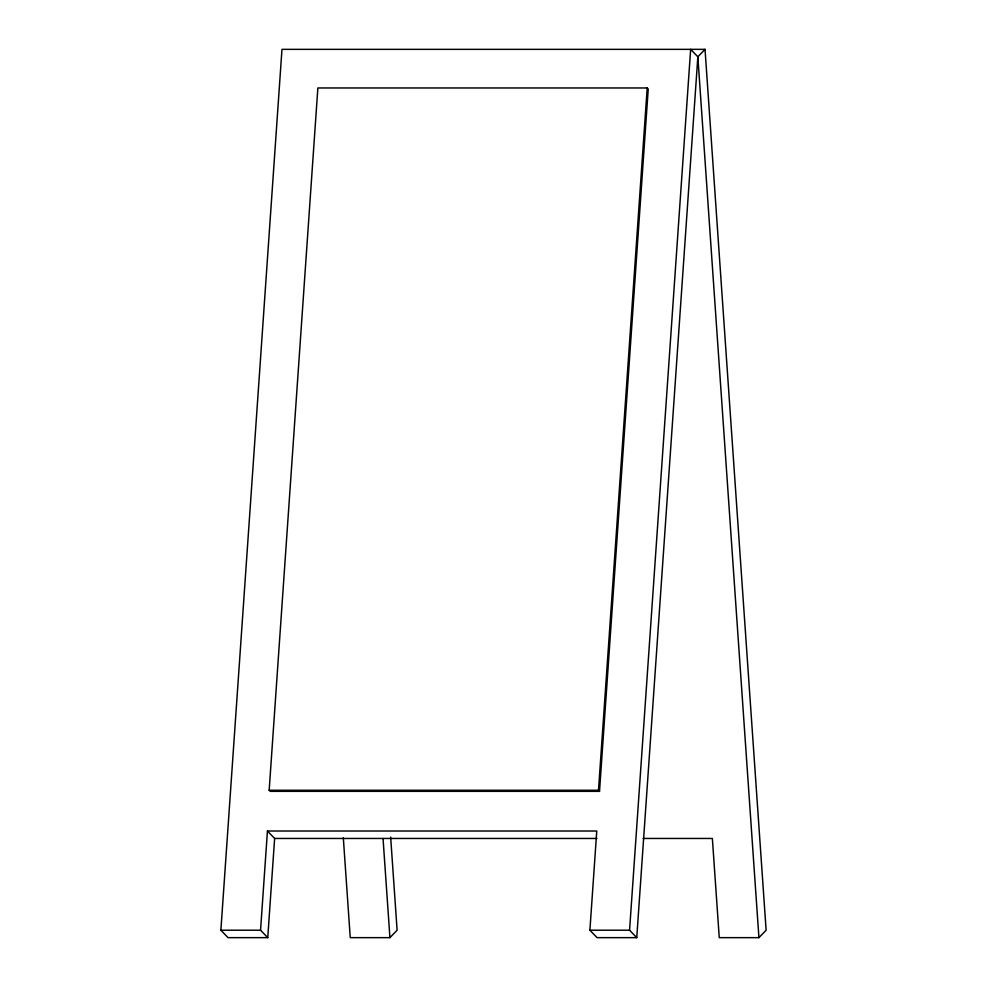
<?xml version="1.0" encoding="UTF-8"?>
<svg xmlns="http://www.w3.org/2000/svg" width="987" height="987" viewBox="0 0 987 987"><rect width="100%" height="100%" fill="white"/><g stroke="black" fill="none" stroke-linecap="round" stroke-linejoin="round"><path stroke-width="1.48" d="M267.748 937.65L260.556 930.21L267.44 831.017L274.633 838.457L267.748 937.65L228.071 937.65L220.878 930.21L281.974 49.35L705.026 49.35L766.122 930.21L758.929 937.65L719.252 937.65L712.367 838.457L643.117 838.457M269.167 790.266L317.863 87.966L647.201 87.966L648.225 89.027L599.516 791.34L270.191 791.34L269.167 790.266L598.492 790.266L599.516 791.34M598.492 790.266L647.201 87.966M705.026 49.35L697.846 56.79L636.751 937.65L597.073 937.65L589.893 930.21L596.765 831.017L267.44 831.017M636.751 937.65L629.57 930.21L690.653 49.35L697.846 56.79L758.929 937.65M343.316 837.729L350.249 937.65L389.927 937.65L397.107 930.21L390.655 837.112M274.633 838.457L596.95 838.457M220.878 930.21L260.556 930.21M589.893 930.21L629.57 930.21M383.042 838.457L389.927 937.65"/></g></svg>
